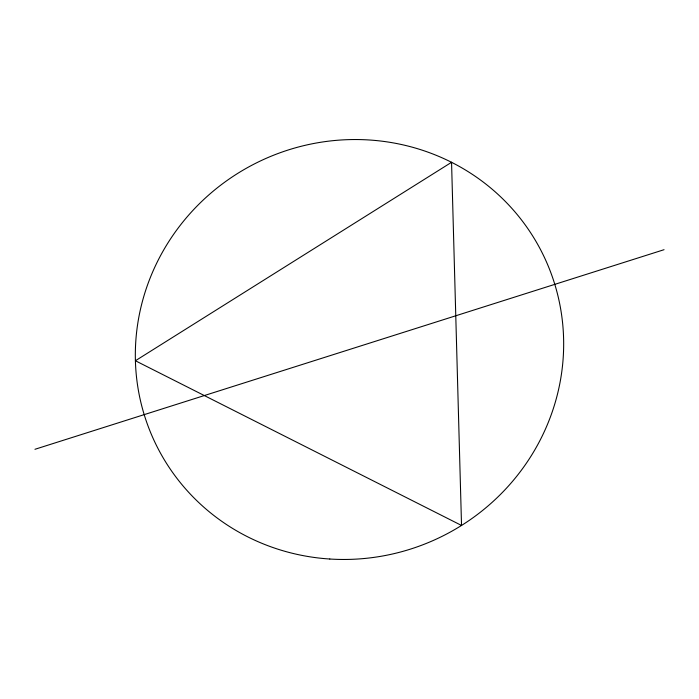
<?xml version="1.0" encoding="UTF-8"?>
<svg xmlns="http://www.w3.org/2000/svg" width="699" height="699" viewBox="0 0 699 699"><rect width="100%" height="100%" fill="white"/><g stroke="black" fill="none" stroke-linecap="round" stroke-linejoin="round"><path stroke-width="1.05" d="M34.95 449.291L664.05 249.7M451.554 162.299L135.405 360.754L461.532 525.447L451.554 162.299M329.806 559.017A215.572 208.52 -26.7 0 0 544.032 256.62A215.572 208.52 -26.7 0 0 174.654 232.863A215.572 208.52 -26.7 0 0 329.806 559.017"/></g></svg>
